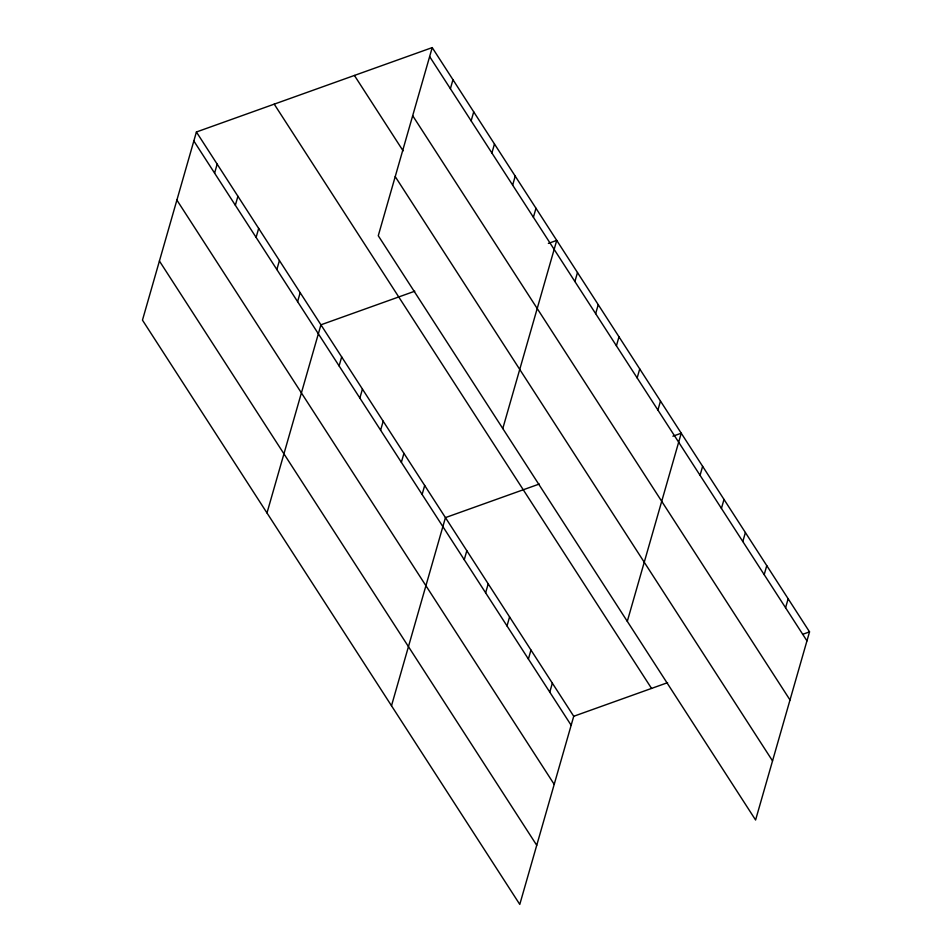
<?xml version="1.0" encoding="UTF-8"?>
<svg xmlns="http://www.w3.org/2000/svg" width="952" height="952" viewBox="0 0 952 952"><rect width="100%" height="100%" fill="white"/><g stroke="black" fill="none" stroke-linecap="round" stroke-linejoin="round"><path stroke-width="1.43" d="M196.41 131.995L142.467 320.134L519.78 904.4L573.735 716.273L196.41 131.995L432.22 47.6L809.533 631.866L755.591 820.005L378.265 235.727L432.22 47.6M214.593 173.109L217.163 164.137M235.346 205.251L237.917 196.267M256.1 237.381L258.67 228.409M276.853 269.523L279.424 260.539M297.607 301.653L300.178 292.669M266.988 512.938L320.931 324.81L414.774 291.217M339.102 365.925L341.685 356.94M359.856 398.055L362.438 389.082M450.391 88.714L452.962 79.73M380.61 430.197L383.192 421.212M471.145 120.844L473.715 111.872M401.363 462.327L403.934 453.342M491.898 152.986L494.469 144.002M422.117 494.469L424.687 485.484M512.652 185.116L515.222 176.144M391.498 705.753L445.441 517.614L539.296 484.032M533.406 217.258L535.976 208.274M464.255 559.705L466.825 550.732M502.787 428.543L556.73 240.404L548.388 243.391M485.627 592.81L488.209 583.838M574.901 281.53L577.483 272.546M595.654 313.66L598.237 304.676M507.011 625.928L509.582 616.944M616.408 345.79L618.99 336.818M528.396 659.034L530.966 650.049M637.162 377.932L639.732 368.948M549.78 692.14L552.35 683.167M657.915 410.062L660.486 401.089M627.297 621.347L681.239 433.219L672.909 436.206M700.053 475.31L702.624 466.325M721.426 508.416L724.008 499.431M742.81 541.521L745.392 532.549M764.194 574.639L766.765 565.655M785.578 607.745L788.149 598.76M573.735 716.273L667.578 682.679M802.584 634.353L809.533 631.866M429.638 56.584L806.951 640.851M412.692 115.704L790.005 699.97M354.406 75.446L403.089 150.844M395.223 176.608L772.536 760.886M274.224 104.149L651.549 688.415M193.839 140.979L571.152 725.245M176.893 200.099L554.207 784.365M159.424 261.015L536.738 845.281"/></g></svg>
